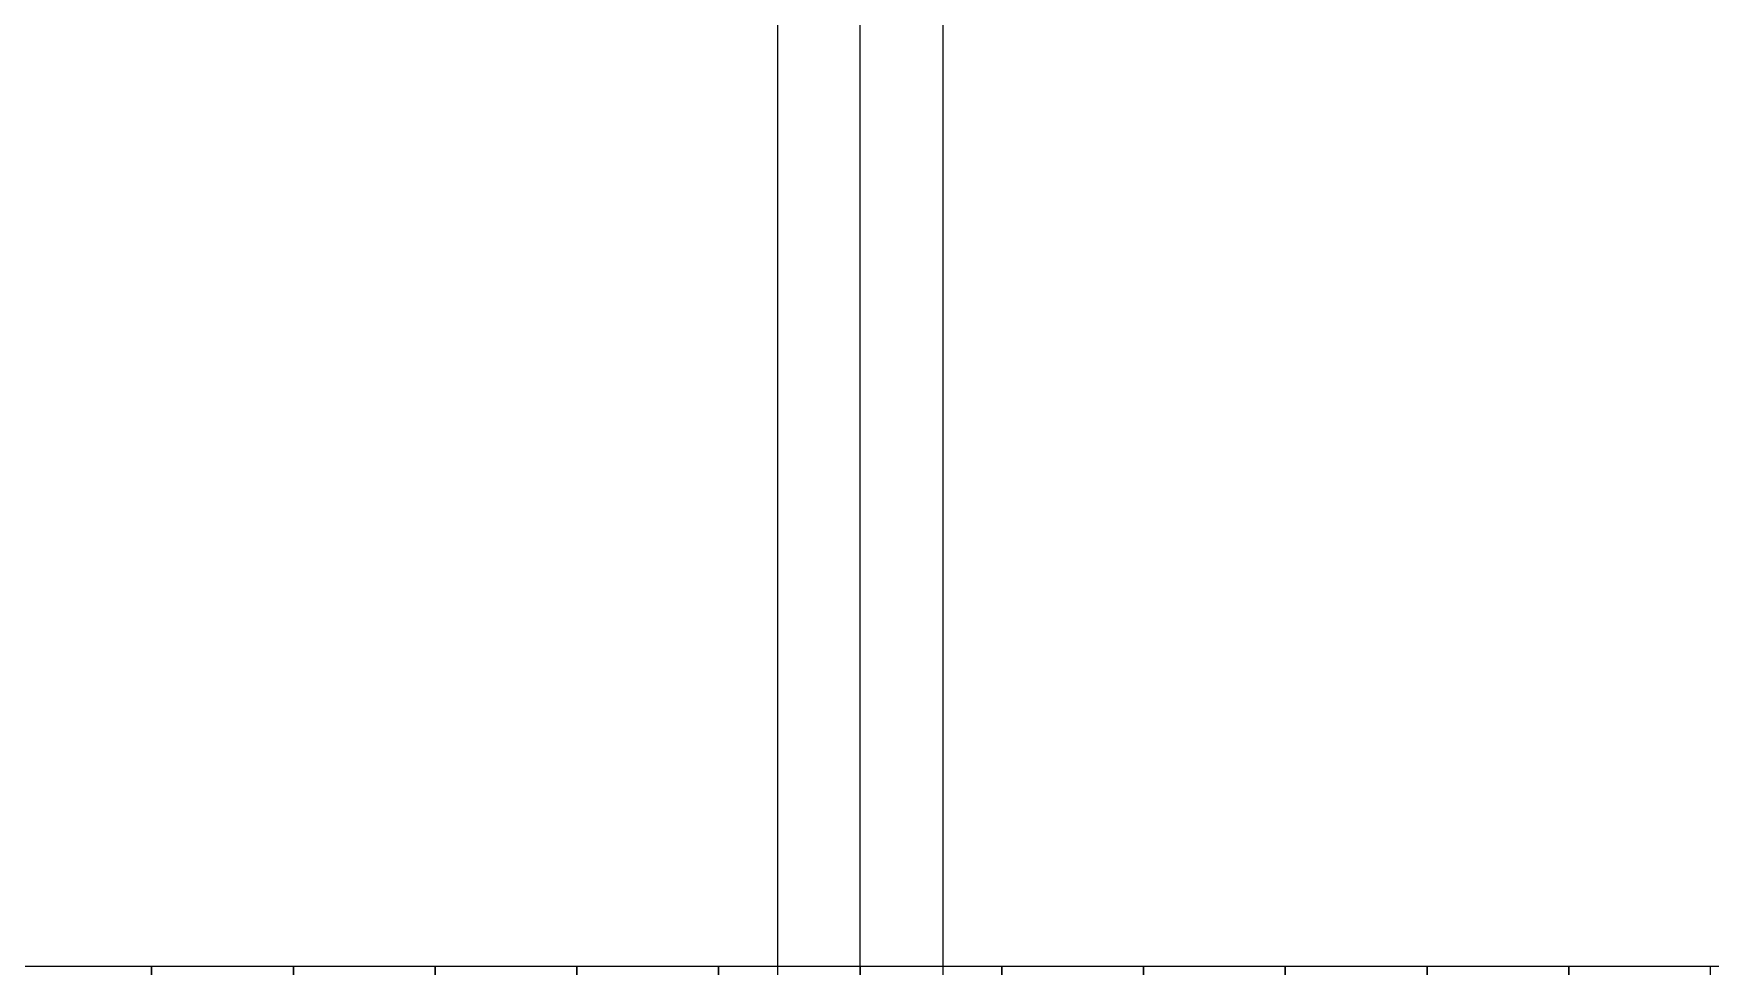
# Model space of a CAD drawing. Header units: millimetres. Extents: x -32710 to 654186, y -254124 to 420220.
# Drawn here: x 235700 to 242800, y 385950 to 389900 of the extents above; entities that cross this region are included whole.
import ezdxf

# ---------------------------------------------------------------- set-up
doc = ezdxf.new("R2010")
doc.units = ezdxf.units.MM
doc.header["$LTSCALE"] = 1000
doc.linetypes.add('TPH12-SEC-@E$0$CENTERK5', pattern=[6.916, 6.667, -0.083, 0.083, -0.083])
for name, color, linetype in [('Raised Floor', 1, 'Continuous'), ('TPH12-SEC-@E$0$H-SIN', 252, 'TPH12-SEC-@E$0$CENTERK5'), ('TPH12-SEC-@E$0$STEEL3', 252, 'Continuous')]:
    doc.layers.add(name, color=color, linetype=linetype)

# ---------------------------------------------------------------- blocks, each defined once
blk = doc.blocks.new('TPH12-SEC-@E')
at = {"layer": 'TPH12-SEC-@E$0$H-SIN'}
for p, q in [((239200, 377500), (239200, 414000)), ((274800, 385950), (45200, 385950))]:
    blk.add_line(p, q, dxfattribs=at)
at = {"layer": 'TPH12-SEC-@E$0$STEEL3'}
for p, q in [((238850, 393725), (238850, 385050)), ((239550, 393725), (239550, 385050))]:
    blk.add_line(p, q, dxfattribs=at)

msp = doc.modelspace()

# ---------------------------------------------------------------- linework, layer by layer
at = {"layer": 'Raised Floor'}
for points in [[(236200, 385950), (235600, 385950), (235600, 385900), (236200, 385900)], [(236800, 385950), (236200, 385950), (236200, 385900), (236800, 385900)], [(237400, 385950), (236800, 385950), (236800, 385900), (237400, 385900)], [(238000, 385950), (237400, 385950), (237400, 385900), (238000, 385900)], [(238600, 385950), (238000, 385950), (238000, 385900), (238600, 385900)], [(239200, 385950), (238600, 385950), (238600, 385900), (239200, 385900)], [(239800, 385950), (239200, 385950), (239200, 385900), (239800, 385900)], [(240400, 385950), (239800, 385950), (239800, 385900), (240400, 385900)], [(241000, 385950), (240400, 385950), (240400, 385900), (241000, 385900)], [(241600, 385950), (241000, 385950), (241000, 385900), (241600, 385900)], [(242200, 385950), (241600, 385950), (241600, 385900), (242200, 385900)], [(242800, 385950), (242200, 385950), (242200, 385900), (242800, 385900)]]:
    msp.add_lwpolyline(points, close=True, dxfattribs=at)

# ---------------------------------------------------------------- block references
msp.add_blockref('TPH12-SEC-@E', (0, 0))

doc.saveas('drawing.dxf')
